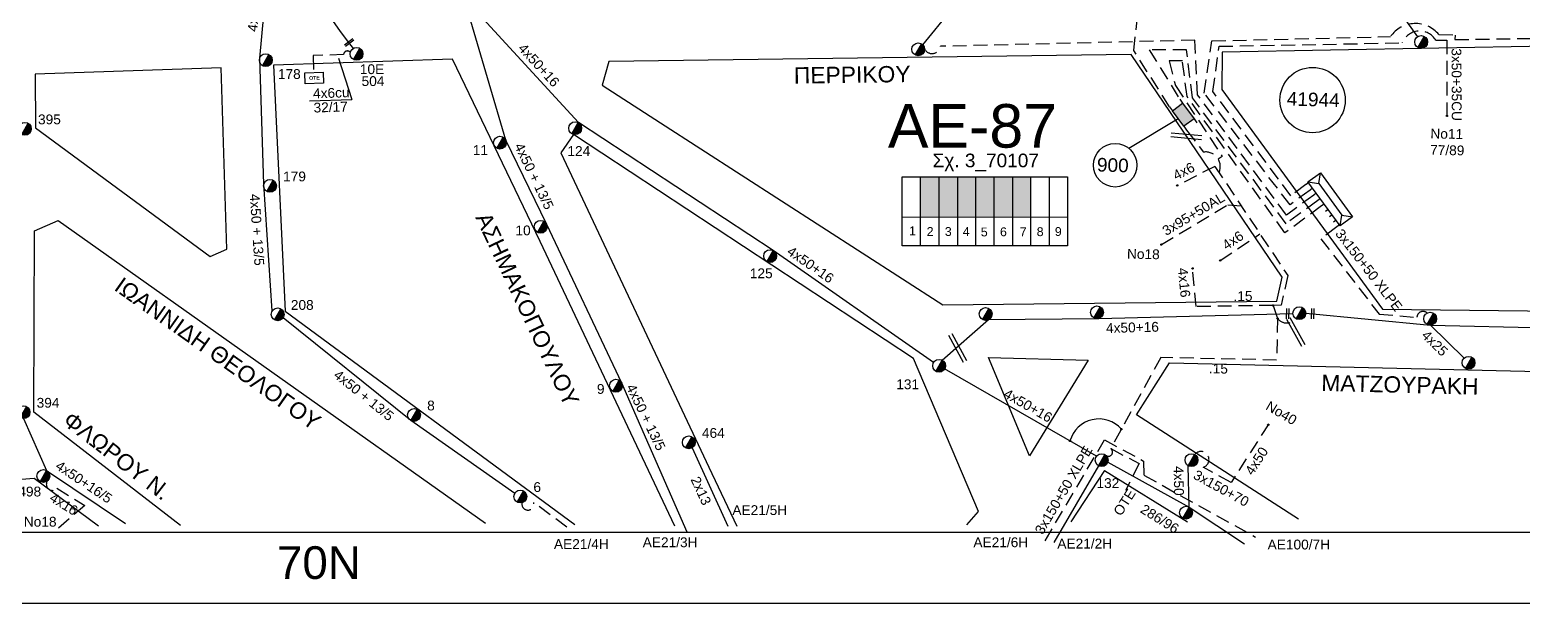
# Model space of a CAD drawing. Header units: millimetres. Extents: x 1421 to 10994, y 848 to 1896.
# Drawn here: x 9232.8 to 9506.9, y 848.3 to 953.6 of the extents above; entities that cross this region are included whole.
import ezdxf
from ezdxf.enums import TextEntityAlignment as Align

# ---------------------------------------------------------------- set-up
doc = ezdxf.new("R2010")
doc.units = ezdxf.units.MM
doc.linetypes.add('DASHED', pattern=[19.05, 12.7, -6.35])
for name, color, linetype, lineweight in [('.15AL', 7, 'DASHED', 30), ('2x13', 7, 'Continuous', 30), ('3x150+50 XLPE', 7, 'SYN_LINE', 30), ('3x150+70', 7, 'Continuous', 30), ('3x70+54.6+25 AL', 7, 'SYN_LINE', 30), ('3x95+50AL', 7, 'Continuous', 30), ('4x16', 7, 'Continuous', 30), ('4x25', 7, 'Continuous', 30), ('4x50', 7, 'Continuous', 30), ('4x50 + 13_5', 7, 'SYN_LINE', 30), ('4x50+16', 7, 'Continuous', 30), ('4x50+16_5', 7, 'Continuous', 30), ('4x6', 7, 'SYN_LINE', 30), ('Pillar Υποσταθμού', 7, 'SYN_LINE', 30), ('Άγνωστα', 7, 'Continuous', 30), ('Υπόγεια καλώδια Παροχών ΧΤ   4x50AL', 7, 'DASHED', 30), ('Υπόγεια καλώδια Παροχών ΧΤ   4x6', 7, 'DASHED', 30)]:
    doc.layers.add(name, color=color, linetype=linetype, lineweight=lineweight)
for name, color, linetype in [('3x50+35CU', 7, 'Continuous'), ('Link Box 4 Διευθύνσεων', 7, 'Continuous'), ('Pillar OTE', 7, 'Continuous'), ('TEXT ΚΑΛΩΔΙΩΝ', 7, 'Continuous'), ('ΑΓΝΩΣΤΟ ΕΝΑΕΡΙΟ ΚΑΛΩΔΙΟ', 7, 'Continuous'), ('Επιγραφές - Σχήματα', 7, 'Continuous'), ('Μηχανική τομή', 7, 'Continuous'), ('Στύλος ΦΜ', 7, 'Continuous'), ('Στύλος ΦΜ @ 1', 7, 'Continuous'), ('Συνδέσεις', 7, 'Continuous'), ('Τομή', 7, 'Continuous'), ('Υποσταθμός πόλεως', 7, 'Continuous'), ('Υπόβαθρο ΔΕΗ', 7, 'Continuous')]:
    doc.layers.add(name, color=color, linetype=linetype)
doc.styles.add('arial', font='arial.ttf', dxfattribs={"height": 3})
doc.styles.get("Standard").update_dxf_attribs({"font": 'arial.ttf', "height": 1.8})
doc.linetypes.add('SYN_LINE', pattern='A,0.5,-0.0001,["/\\/\\/\\/",Standard,S=0.1,R=0,X=0,Y=-0.05],-0.25', length=0.7501)
doc.dimstyles.new('ISO-25', dxfattribs={"dimtxt": 2.5, "dimasz": 2.5, "dimexe": 1.25, "dimexo": 0.625, "dimtad": 1, "dimtxsty": 'Standard', "dimcen": 2.5, "dimadec": 0, "dimazin": 0, "dimtfac": 1, "dimtmove": 0, "dimatfit": 3, "dimfxl": 1, "dimarcsym": 0})

# ---------------------------------------------------------------- blocks, each defined once
blk = doc.blocks.new('ΥΠΑΡΧΩΝ ΤΣΙΜΕΝΤΕΝΙΟΣ ΣΤΥΛΟΣ')
at = {"layer": 'Στύλος ΦΜ'}
blk.add_hatch(color=7, dxfattribs=at).paths.add_polyline_path([(-1.29, -2.28, 0.574793), (2.62, 0, 0.268822), (1.3, 2.27)])
at = {"layer": 'Στύλος ΦΜ', "color": 7}
blk.add_line((-1.29, -2.28), (1.3, 2.27), dxfattribs=at)
blk.add_circle((0, 0), 2.62, dxfattribs=at)
at = {"layer": 'Στύλος ΦΜ', "flags": 4}
for tag, p in [('ΤΥΠΟΣ', (-4.91, 3.03)), ('ΑΡΙΘΜΟΣ', (-4.68, 8.05))]:
    blk.add_attdef(tag, p, '', height=4, dxfattribs=at)
blk = doc.blocks.new('ΥΠΟΣΤΑΘΜΟΣ ΠΟΛΕΩΣ 9 ΑΝΑΧΩΡΗΣΕΩΝ')
at = {"layer": 'Υποσταθμός πόλεως', "ltscale": 40}
for p, q in [((-9.63, -2.82), (-9.63, -4)), ((-7.12, -2.82), (-7.12, -4)), ((-4.84, -2.82), (-4.84, -4)), ((-2.36, -2.82), (-2.36, -4)), ((0.09, -2.82), (0.09, -4)), ((2.55, -2.82), (2.55, -4)), ((5.02, -2.82), (5.02, -4)), ((7.48, -2.82), (7.48, -4)), ((9.61, -2.82), (9.61, -4))]:
    blk.add_line(p, q, dxfattribs=at)
blk.add_lwpolyline([(-10.02, 2.82), (10.02, 2.82), (10.02, -2.82), (-10.02, -2.82)], close=True, dxfattribs=at)
for points in [[(-7.21, 0), (-10.02, 2.82)], [(-10.02, -2.82), (-7.21, 0)], [(-7.21, 0), (7.21, 0)], [(7.21, 0), (10.02, 2.82)], [(10.02, -2.82), (7.21, 0)]]:
    blk.add_lwpolyline(points, dxfattribs=at)
at = {"layer": 'Υποσταθμός πόλεως', "linetype": 'SYN_LINE', "ltscale": 40, "flags": 1}
for tag, p in [('ΜΕΤΑΣΧΗΜΑΤΙΣΜΟΣ', (10.79, 1.71)), ('ΙΣΧΥΣ', (10.77, -1.08)), ('ΑΡΙΘΜΟΣ', (10.89, -3.8))]:
    blk.add_attdef(tag, p, '', height=1.8, dxfattribs=at)
blk = doc.blocks.new('_ΣΥΝΔΕΣΗ')
at = {"layer": 'Συνδέσεις', "linetype": 'SYN_LINE', "ltscale": 40}
blk.add_hatch(color=256, dxfattribs=at).paths.add_polyline_path([(0.5, 0, 1), (-0.5, 0, 1)])
at = {"layer": 'Συνδέσεις'}
blk.add_circle((0, 0), 0.5, dxfattribs=at)
blk = doc.blocks.new('LINK BOX 4 ΑΝΑΧΩΡΗΣΕΩΝ')
at = {"layer": 'Link Box 4 Διευθύνσεων', "ltscale": 40}
blk.add_hatch(color=256, dxfattribs=at).paths.add_polyline_path([(-3.54, 0), (-3.54, -4.67), (3.54, -4.67), (3.54, 0)])
for p, q in [((-3.54, 0), (-5.33, 0)), ((5.33, 0), (3.54, 0)), ((-3.54, -4.67), (-5.33, -4.67)), ((5.33, -4.67), (3.54, -4.67))]:
    blk.add_line(p, q, dxfattribs=at)
blk.add_lwpolyline([(-3.54, -4.67), (-3.54, 0), (3.54, 0), (3.54, -4.67)], close=True, dxfattribs=at)
blk = doc.blocks.new('ΤΟΜΗ')
at = {"layer": 'Τομή', "ltscale": 40}
for p, q in [((11.3, -0.6), (-11.4, -0.6)), ((11.3, -3.4), (-11.4, -3.4))]:
    blk.add_line(p, q, dxfattribs=at)
blk = doc.blocks.new('ΜΗΧΑΝΙΚΗ ΤΟΜΗ')
at = {"layer": 'Μηχανική τομή', "ltscale": 40}
for p, q in [((-3.8, 1.2), (3.8, 1.2)), ((3.8, -0.3), (-3.8, -0.3))]:
    blk.add_line(p, q, dxfattribs=at)
blk = doc.blocks.new('PILLAR ΟΤΕ')
at = {"layer": 'Pillar OTE', "ltscale": 40}
blk.add_lwpolyline([(-3.31, 2.02), (3.39, 2.02), (3.39, -1.99), (-3.31, -1.99)], close=True, dxfattribs=at)
at = {"layer": 'Pillar OTE', "insert": (-1.81, 0.71), "char_height": 1.3575, "width": 109.961, "attachment_point": 1}
blk.add_mtext('{\\fArial|b1|i0|c161|p34;OTE}', dxfattribs=at)

msp = doc.modelspace()

# ---------------------------------------------------------------- hatches: boundary and pattern name
at = {"layer": 'Pillar Υποσταθμού', "linetype": 'Continuous', "lineweight": -3, "ltscale": 0.2}
h = msp.add_hatch(color=62, dxfattribs=at)
h.dxf.hatch_style = 1
h.paths.add_polyline_path([(9399.8, 926.6), (9396.36, 926.6), (9396.36, 919.24), (9399.8, 919.24)])
h = msp.add_hatch(color=5, dxfattribs=at)
h.dxf.hatch_style = 1
h.paths.add_polyline_path([(9399.8, 919.24), (9403.24, 919.24), (9403.24, 926.6), (9399.8, 926.6)])
h = msp.add_hatch(color=30, dxfattribs=at)
h.dxf.hatch_style = 1
h.paths.add_polyline_path([(9406.54, 926.6), (9403.24, 926.6), (9403.24, 919.24), (9406.54, 919.23)])
h = msp.add_hatch(color=27, dxfattribs=at)
h.dxf.hatch_style = 1
h.paths.add_polyline_path([(9409.93, 926.6), (9406.54, 926.6), (9406.54, 919.23), (9409.93, 919.23)])
h = msp.add_hatch(color=151, dxfattribs=at)
h.dxf.hatch_style = 1
h.paths.add_polyline_path([(9413.32, 926.6), (9409.94, 926.6), (9409.94, 919.23), (9413.32, 919.23)])
h = msp.add_hatch(color=206, dxfattribs=at)
h.dxf.hatch_style = 1
h.paths.add_polyline_path([(9416.66, 926.6), (9413.27, 926.6), (9413.27, 919.23), (9416.66, 919.23)])

# ---------------------------------------------------------------- linework, layer by layer
at = {"layer": '.15AL', "color": 151, "linetype": 'DASHED', "lineweight": -3, "ltscale": 0.2}
for points in [[(9461.13, 903), (9447.03, 902.79)], [(9461.78, 892.95), (9440.51, 893.46)]]:
    msp.add_lwpolyline(points, dxfattribs=at)
msp.add_lwpolyline([(9331.43, 862.28), (9325.38, 866.82, -1.282812), (9323.22, 866.78, 1.516779)], format="xyb", dxfattribs=at)
at = {"layer": '2x13', "color": 30, "linetype": 'Continuous', "lineweight": -3, "ltscale": 0.2}
msp.add_lwpolyline([(9354.45, 876.85), (9361.03, 862.49)], dxfattribs=at)
at = {"layer": '3x150+50 XLPE', "color": 206, "linetype": 'DASHED', "lineweight": -3, "ltscale": 0.2}
msp.add_lwpolyline([(9442.11, 939.49), (9435.56, 949.82), (9436.39, 957.68, 1.249207), (9438.46, 958.33, -0.350484)], format="xyb", dxfattribs=at)
at = {"layer": '3x150+50 XLPE', "color": 62, "linetype": 'DASHED', "lineweight": -3, "ltscale": 0.2}
msp.add_lwpolyline([(9468.59, 923.26), (9463.57, 919.59), (9447.26, 941.67), (9446.76, 951.69), (9400.05, 950.59, -0.713311), (9397.15, 950.06, -9.240907)], format="xyb", dxfattribs=at)
at = {"layer": '3x150+50 XLPE', "color": 30, "linetype": 'DASHED', "lineweight": -3, "ltscale": 0.2}
msp.add_lwpolyline([(9467.17, 925.19), (9464.4, 923.16), (9450.07, 942.27), (9451.21, 950.6), (9484.82, 951.22, -0.61966), (9490.99, 951.7), (9493, 951.71)], format="xyb", dxfattribs=at)
at = {"layer": '3x150+50 XLPE', "color": 206, "linetype": 'DASHED', "lineweight": -3, "ltscale": 0.2}
msp.add_lwpolyline([(9469.32, 922.26), (9463.51, 918.01), (9446.32, 941.11), (9445.25, 949.97), (9438.38, 949.95), (9443.99, 940.87)], dxfattribs=at)
at = {"layer": '3x150+50 XLPE', "color": 151, "linetype": 'DASHED', "lineweight": -3, "ltscale": 0.2}
for points in [[(9470.04, 921.27), (9463.28, 916.32), (9445.35, 941.38), (9444.47, 947.9), (9442.05, 947.91), (9443.21, 943.37), (9451.79, 930.38), (9451.05, 929.87)], [(9450.44, 928.54), (9463.81, 908.5), (9462.63, 903.06), (9461.13, 903)], [(9461.13, 903), (9461.96, 900.58), (9461.78, 892.95)], [(9431.31, 876.71), (9436.52, 873.97), (9434.05, 869.04)]]:
    msp.add_lwpolyline(points, dxfattribs=at)
for points in [[(9445.25, 935.19), (9448.35, 931.16, -0.5864), (9451.21, 927.42, 3.154284)], [(9461.96, 900.58, 0.465109), (9465.37, 900.56, 8.948599)], [(9440.51, 893.46), (9431.31, 876.71, -1.179956), (9430.23, 875.61, 1.890983)]]:
    msp.add_lwpolyline(points, format="xyb", dxfattribs=at)
at = {"layer": '3x150+50 XLPE', "color": 27, "linetype": 'DASHED', "lineweight": -3, "ltscale": 0.2}
msp.add_lwpolyline([(9472.85, 917.43), (9469.9, 915.26), (9480.61, 901.4), (9487.54, 900.81, -0.645266), (9489.43, 901.61, 12.608296)], format="xyb", dxfattribs=at)
msp.add_lwpolyline([(9419.27, 859.77), (9430.16, 878.3), (9437.36, 874.42), (9437.42, 871.82), (9457.92, 860.43)], dxfattribs=at)
at = {"layer": '3x150+50 XLPE', "color": 2, "linetype": 'DASHED', "lineweight": -3, "ltscale": 0.2}
msp.add_lwpolyline([(9242.92, 866.27), (9237.93, 861.96)], dxfattribs=at)
at = {"layer": '3x150+70', "color": 206, "linetype": 'DASHED', "lineweight": -3, "ltscale": 0.2}
msp.add_lwpolyline([(9453.4, 870.5), (9448.3, 873.29, 1.372664), (9446.73, 875.61, -2.258487)], format="xyb", dxfattribs=at)
at = {"layer": '3x50+35CU', "color": 30, "linetype": 'DASHED', "lineweight": -3, "ltscale": 0.2}
msp.add_lwpolyline([(9493, 951.71), (9493.04, 937.81)], dxfattribs=at)
at = {"layer": '3x70+54.6+25 AL', "color": 62, "linetype": 'SYN_LINE', "lineweight": -3, "ltscale": 9}
msp.add_lwpolyline([(9396.83, 950.86), (9402.01, 957.21)], dxfattribs=at)
at = {"layer": '3x70+54.6+25 AL', "color": 151, "linetype": 'SYN_LINE', "lineweight": -3, "ltscale": 20}
msp.add_arc((9345.39, 992.9), 68.2, 191.1678, 218.7687, dxfattribs=at)
at = {"layer": '3x95+50AL', "color": 151, "linetype": 'DASHED', "lineweight": -3, "ltscale": 0.2}
msp.add_lwpolyline([(9440.63, 914.17), (9452.79, 921.48), (9455.28, 921.29)], dxfattribs=at)
at = {"layer": '4x16', "color": 151, "linetype": 'DASHED', "lineweight": -3, "ltscale": 0.2}
msp.add_lwpolyline([(9447.03, 902.79), (9446.34, 909.79)], dxfattribs=at)
at = {"layer": '4x16', "color": 2, "linetype": 'DASHED', "lineweight": -3, "ltscale": 0.2}
msp.add_lwpolyline([(9236.06, 870.74, 0.952351), (9237.81, 869.43), (9242.92, 866.27)], format="xyb", dxfattribs=at)
at = {"layer": '4x25', "color": 27, "linetype": 'SYN_LINE', "lineweight": -3, "ltscale": 9}
msp.add_lwpolyline([(9490.02, 899.39), (9496.19, 893.3)], dxfattribs=at)
at = {"layer": '4x50', "color": 30, "linetype": 'Continuous', "lineweight": -3, "ltscale": 0.2}
msp.add_lwpolyline([(9482.96, 958.94), (9487.63, 952.35)], dxfattribs=at)
at = {"layer": '4x50', "color": 206, "linetype": 'DASHED', "lineweight": -3, "ltscale": 0.2}
msp.add_lwpolyline([(9460.34, 881.24), (9453.4, 870.5)], dxfattribs=at)
at = {"layer": '4x50', "color": 206, "lineweight": -3, "ltscale": 0.2}
msp.add_lwpolyline([(9445.69, 865.98), (9445.56, 873.56)], dxfattribs=at)
at = {"layer": '4x50 + 13_5', "color": 151, "linetype": 'Continuous', "lineweight": -3, "ltscale": 0.2}
for points in [[(9277.37, 902.01), (9275.8, 925.29), (9275.06, 948.43), (9277.98, 979.63)], [(9321.87, 868.49), (9302.81, 881.86), (9279.34, 900.72)]]:
    msp.add_lwpolyline(points, dxfattribs=at)
at = {"layer": '4x50 + 13_5', "color": 6, "linetype": 'Continuous', "lineweight": -3, "ltscale": 0.2}
msp.add_lwpolyline([(9353.55, 861.33), (9341.54, 888.72), (9327.75, 917.84), (9320.24, 933.38), (9313.21, 957.29)], dxfattribs=at)
at = {"layer": '4x50+16', "color": 151, "lineweight": -3, "ltscale": 0.2}
for points in [[(9398.78, 892.5), (9369.35, 913.08), (9333.56, 936.57), (9313.96, 957.96)], [(9428.72, 875.32), (9400.82, 891.33)]]:
    msp.add_lwpolyline(points, dxfattribs=at)
at = {"layer": '4x50+16', "color": 5, "linetype": 'DASHED', "lineweight": -3, "ltscale": 0.2}
msp.add_lwpolyline([(9467.91, 924.18), (9464.25, 921.49), (9448.49, 941.96), (9449.91, 951.57), (9482.68, 952.38, -0.495948), (9491.58, 952.73), (9494.57, 952.66), (9494.51, 951.82), (9528.29, 952.34), (9528.3, 955.96), (9540.44, 956.15), (9540.49, 952.32)], format="xyb", dxfattribs=at)
at = {"layer": '4x50+16', "color": 27, "linetype": 'Continuous', "lineweight": -3, "ltscale": 0.2}
for points in [[(9400.39, 892.94), (9408.9, 900.4), (9429.11, 900.59), (9464.77, 901.55)], [(9467.13, 901.61), (9490.02, 899.39), (9511.51, 898.89), (9544.9, 900.46)]]:
    msp.add_lwpolyline(points, dxfattribs=at)
at = {"layer": '4x50+16_5', "color": 2, "linetype": 'Continuous', "lineweight": -3, "ltscale": 0.2}
msp.add_lwpolyline([(9231.7, 882.21), (9235.92, 872.68), (9250.39, 862.97)], dxfattribs=at)
at = {"layer": '4x6', "color": 151, "linetype": 'DASHED', "lineweight": -3, "ltscale": 0.2}
for points in [[(9450.44, 928.54), (9443.54, 925.04)], [(9451.43, 911.26), (9458.72, 916.13)]]:
    msp.add_lwpolyline(points, dxfattribs=at)
at = {"layer": 'Pillar Υποσταθμού', "linetype": 'Continuous', "lineweight": -3, "ltscale": 40}
for points in [[(9393.03, 913.96), (9393.04, 926.6), (9423.37, 926.6), (9423.37, 913.93), (9393.03, 913.96)], [(9396.36, 913.96), (9396.36, 926.6)], [(9399.8, 913.96), (9399.8, 926.6)], [(9403.24, 913.95), (9403.24, 926.6)], [(9406.54, 913.95), (9406.54, 926.6)], [(9409.93, 913.95), (9409.93, 926.6)], [(9413.32, 913.94), (9413.32, 926.6)], [(9416.66, 913.94), (9416.66, 926.6)], [(9420.05, 913.94), (9420.05, 926.6)], [(9393.03, 919.25), (9423.37, 919.22)]]:
    msp.add_lwpolyline(points, dxfattribs=at)
at = {"layer": 'ΑΓΝΩΣΤΟ ΕΝΑΕΡΙΟ ΚΑΛΩΔΙΟ', "color": 206, "lineweight": -3, "ltscale": 0.2}
msp.add_lwpolyline([(9430.77, 874.24), (9445.72, 865.96), (9455.88, 859.19)], dxfattribs=at)
at = {"layer": 'ΑΓΝΩΣΤΟ ΕΝΑΕΡΙΟ ΚΑΛΩΔΙΟ', "color": 62, "lineweight": -3, "ltscale": 0.2}
msp.add_lwpolyline([(9429.06, 873.57), (9420.85, 859.47)], dxfattribs=at)
at = {"layer": 'Υπόβαθρο ΔΕΗ', "lineweight": -3, "ltscale": 15}
for points in [[(10993.76, 1895.53), (8825.35, 1895.54), (8825.27, 848.33), (10993.76, 848.32)], [(10855.44, 1855.69), (8838.35, 1855.69), (8838.27, 861.33), (10836.6, 861.33)]]:
    msp.add_lwpolyline(points, close=True, dxfattribs=at)
at = {"layer": 'Υπόβαθρο ΔΕΗ', "lineweight": -3, "ltscale": 0.1}
for points in [[(9451.77, 949.51), (9451.72, 942.64), (9481.23, 902.32), (9545.1, 901.56), (9572.31, 948.97), (9571.1, 951.73)], [(9339.18, 947.78), (9337.96, 943.48), (9348.66, 936.51), (9400.5, 903.09), (9461.8, 903.8), (9462.78, 908.22), (9435.04, 949.07)], [(9267.96, 946.65), (9233.85, 945.45), (9233.86, 935.6), (9265.95, 911.99), (9269.03, 913.32)], [(9408.88, 893.42), (9427.16, 892.95), (9416.37, 875.36)]]:
    msp.add_lwpolyline(points, close=True, dxfattribs=at)
for points in [[(9351.29, 862.47), (9326.56, 914.77), (9310.48, 948.23), (9277.6, 947.12), (9279.72, 901.95), (9332.9, 862.79)], [(9284.2, 940.57), (9291.98, 940.83)], [(9404.9, 862.73), (9407.01, 865.14), (9395.13, 893.28), (9332.69, 934.42), (9330.36, 931.05), (9357.55, 873.3), (9362.65, 862.47)], [(9260.51, 862.61), (9233.55, 883.42), (9233.73, 916.73), (9238.02, 918.61), (9316.51, 862.99)], [(9465.8, 863.77), (9436.04, 882.88), (9442.09, 892.47), (9533.42, 890.29), (9537.37, 888.39), (9524.15, 863.96)], [(9430.2, 872.68), (9424.01, 863.24)], [(9430.2, 872.68), (9445.44, 863.28)], [(9245.46, 862.46), (9245.46, 862.46), (9233.66, 871.22), (9227.47, 870.75), (9223.59, 862.48)]]:
    msp.add_lwpolyline(points, dxfattribs=at)
at = {"layer": 'Υπόβαθρο ΔΕΗ', "lineweight": -3}
msp.add_lwpolyline([(9443.7, 937.3), (9434.66, 931.85)], dxfattribs=at)
for centre, radius in [((9468.38, 940.72), 6), ((9432.13, 928.75), 4)]:
    msp.add_circle(centre, radius, dxfattribs=at)
msp.add_arc((9429.15, 876.63), 5.52, 41.575, 164.2766, dxfattribs=at)
at = {"layer": 'Υπόγεια καλώδια Παροχών ΧΤ   4x6', "color": 151, "linetype": 'DASHED', "lineweight": -3, "ltscale": 0.2}
msp.add_lwpolyline([(9291.7, 949.47, 0.692185), (9290.45, 949.07), (9284.87, 948.88), (9284.97, 945.75)], format="xyb", dxfattribs=at)

# ---------------------------------------------------------------- block references
at = {"layer": 'Link Box 4 Διευθύνσεων', "lineweight": -3, "xscale": 0.4999999999999999, "yscale": 0.4999999999999999, "zscale": 0.4999999999999999, "rotation": 126.1697398410317}
msp.add_blockref('LINK BOX 4 ΑΝΑΧΩΡΗΣΕΩΝ', (9443.68, 937.34), dxfattribs=at)
at = {"layer": 'Pillar OTE', "xscale": 0.5, "yscale": 0.5, "zscale": 0.5, "rotation": 2}
msp.add_blockref('PILLAR ΟΤΕ', (9285.02, 944.78), dxfattribs=at)
at = {"layer": 'Μηχανική τομή', "xscale": 0.249999999999919, "yscale": 0.249999999999919, "zscale": 0.249999999999919, "rotation": 36.03112267538111}
msp.add_blockref('ΜΗΧΑΝΙΚΗ ΤΟΜΗ', (9291.55, 951.2), dxfattribs=at)
at = {"layer": 'Μηχανική τομή', "lineweight": -3, "xscale": 0.2499999999999678, "yscale": 0.2499999999999678, "zscale": 0.2499999999999678, "rotation": 267.3831319401463}
for p in [(9463.68, 901.5), (9468.28, 901.49)]:
    msp.add_blockref('ΜΗΧΑΝΙΚΗ ΤΟΜΗ', p, dxfattribs=at)
at = {"layer": 'Στύλος ΦΜ @ 1', "color": 1, "lineweight": -3, "ltscale": 40, "xscale": 0.4499999999998181, "yscale": 0.4499999999998181, "zscale": 0.4499999999998181}
for p in [(9395.97, 950.05), (9488.31, 951.39), (9408.35, 901.44), (9428.78, 901.72), (9465.95, 901.58), (9489.97, 900.57), (9497.02, 892.47), (9446.14, 874.59), (9445.14, 864.94)]:
    msp.add_blockref('ΥΠΑΡΧΩΝ ΤΣΙΜΕΝΤΕΝΙΟΣ ΣΤΥΛΟΣ', p, dxfattribs=at)
at = {"layer": 'Στύλος ΦΜ @ 1', "color": 1, "lineweight": -3, "ltscale": 40}
ref = msp.add_blockref('ΥΠΑΡΧΩΝ ΤΣΙΜΕΝΤΕΝΙΟΣ ΣΤΥΛΟΣ', (9276.17, 948.05), dxfattribs=dict(at, xscale=0.4499999999998181, yscale=0.4499999999998181, zscale=0.4499999999998181))
ref.add_attrib('ΑΡΙΘΜΟΣ', '178', (9278.39, 944.6), dxfattribs={"layer": 'Στύλος ΦΜ', "height": 1.8, "flags": 4})
ref = msp.add_blockref('ΥΠΑΡΧΩΝ ΤΣΙΜΕΝΤΕΝΙΟΣ ΣΤΥΛΟΣ', (9292.84, 949.2), dxfattribs=dict(at, xscale=0.4499999999998181, yscale=0.4499999999998181, zscale=0.4499999999998181))
ref.add_attrib('ΤΥΠΟΣ', '10Ε', (9293.44, 945.49), dxfattribs={"layer": 'Στύλος ΦΜ', "height": 1.8, "flags": 4})
ref.add_attrib('ΑΡΙΘΜΟΣ', '504', (9293.76, 943.3), dxfattribs={"layer": 'Στύλος ΦΜ', "height": 1.8, "flags": 4})
ref = msp.add_blockref('ΥΠΑΡΧΩΝ ΤΣΙΜΕΝΤΕΝΙΟΣ ΣΤΥΛΟΣ', (9231.94, 935.44), dxfattribs=dict(at, xscale=0.4499999999998181, yscale=0.4499999999998181, zscale=0.4499999999998181))
ref.add_attrib('ΑΡΙΘΜΟΣ', '395', (9234.35, 936.27), dxfattribs={"layer": 'Στύλος ΦΜ', "height": 1.8, "flags": 4})
ref = msp.add_blockref('ΥΠΑΡΧΩΝ ΤΣΙΜΕΝΤΕΝΙΟΣ ΣΤΥΛΟΣ', (9332.97, 935.55), dxfattribs=dict(at, xscale=0.4499999999998181, yscale=0.4499999999998181, zscale=0.4499999999998181))
ref.add_attrib('ΑΡΙΘΜΟΣ', '124', (9331.55, 930.46), dxfattribs={"layer": 'Στύλος ΦΜ', "height": 1.8, "flags": 4})
ref = msp.add_blockref('ΥΠΑΡΧΩΝ ΤΣΙΜΕΝΤΕΝΙΟΣ ΣΤΥΛΟΣ', (9319.17, 932.9), dxfattribs=dict(at, xscale=0.4499999999998181, yscale=0.4499999999998181, zscale=0.4499999999998181))
ref.add_attrib('ΑΡΙΘΜΟΣ', '11', (9314.18, 930.64), dxfattribs={"layer": 'Στύλος ΦΜ', "height": 1.8, "flags": 4})
ref = msp.add_blockref('ΥΠΑΡΧΩΝ ΤΣΙΜΕΝΤΕΝΙΟΣ ΣΤΥΛΟΣ', (9276.94, 924.96), dxfattribs=dict(at, xscale=0.4499999999998181, yscale=0.4499999999998181, zscale=0.4499999999998181))
ref.add_attrib('ΑΡΙΘΜΟΣ', '179', (9279.35, 925.79), dxfattribs={"layer": 'Στύλος ΦΜ', "height": 1.8, "flags": 4})
ref = msp.add_blockref('ΥΠΑΡΧΩΝ ΤΣΙΜΕΝΤΕΝΙΟΣ ΣΤΥΛΟΣ', (9326.64, 917.45), dxfattribs=dict(at, xscale=0.4499999999998181, yscale=0.4499999999998181, zscale=0.4499999999998181))
ref.add_attrib('ΑΡΙΘΜΟΣ', '10', (9322.01, 915.88), dxfattribs={"layer": 'Στύλος ΦΜ', "height": 1.8, "flags": 4})
ref = msp.add_blockref('ΥΠΑΡΧΩΝ ΤΣΙΜΕΝΤΕΝΙΟΣ ΣΤΥΛΟΣ', (9368.77, 912.06), dxfattribs=dict(at, xscale=0.4499999999998181, yscale=0.4499999999998181, zscale=0.4499999999998181))
ref.add_attrib('ΑΡΙΘΜΟΣ', '125', (9365.05, 908), dxfattribs={"layer": 'Στύλος ΦΜ', "height": 1.8, "flags": 4})
ref = msp.add_blockref('ΥΠΑΡΧΩΝ ΤΣΙΜΕΝΤΕΝΙΟΣ ΣΤΥΛΟΣ', (9278.36, 901.36), dxfattribs=dict(at, xscale=0.4499999999998181, yscale=0.4499999999998181, zscale=0.4499999999998181))
ref.add_attrib('ΑΡΙΘΜΟΣ', '208', (9280.77, 902.19), dxfattribs={"layer": 'Στύλος ΦΜ', "height": 1.8, "flags": 4})
ref = msp.add_blockref('ΥΠΑΡΧΩΝ ΤΣΙΜΕΝΤΕΝΙΟΣ ΣΤΥΛΟΣ', (9399.8, 891.92), dxfattribs=dict(at, xscale=0.4499999999998181, yscale=0.4499999999998181, zscale=0.4499999999998181))
ref.add_attrib('ΑΡΙΘΜΟΣ', '131', (9391.93, 887.62), dxfattribs={"layer": 'Στύλος ΦΜ', "height": 1.8, "flags": 4})
ref = msp.add_blockref('ΥΠΑΡΧΩΝ ΤΣΙΜΕΝΤΕΝΙΟΣ ΣΤΥΛΟΣ', (9340.46, 888.25), dxfattribs=dict(at, xscale=0.4499999999998181, yscale=0.4499999999998181, zscale=0.4499999999998181))
ref.add_attrib('ΑΡΙΘΜΟΣ', '9', (9336.97, 886.76), dxfattribs={"layer": 'Στύλος ΦΜ', "height": 1.8, "flags": 4})
ref = msp.add_blockref('ΥΠΑΡΧΩΝ ΤΣΙΜΕΝΤΕΝΙΟΣ ΣΤΥΛΟΣ', (9231.68, 883.39), dxfattribs=dict(at, xscale=0.4499999999998181, yscale=0.4499999999998181, zscale=0.4499999999998181))
ref.add_attrib('ΑΡΙΘΜΟΣ', '394', (9234.09, 884.22), dxfattribs={"layer": 'Στύλος ΦΜ', "height": 1.8, "flags": 4})
ref = msp.add_blockref('ΥΠΑΡΧΩΝ ΤΣΙΜΕΝΤΕΝΙΟΣ ΣΤΥΛΟΣ', (9303.39, 882.89), dxfattribs=dict(at, xscale=0.4499999999998181, yscale=0.4499999999998181, zscale=0.4499999999998181))
ref.add_attrib('ΑΡΙΘΜΟΣ', '8', (9305.8, 883.72), dxfattribs={"layer": 'Στύλος ΦΜ', "height": 1.8, "flags": 4})
ref = msp.add_blockref('ΥΠΑΡΧΩΝ ΤΣΙΜΕΝΤΕΝΙΟΣ ΣΤΥΛΟΣ', (9353.84, 877.85), dxfattribs=dict(at, xscale=0.4499999999998181, yscale=0.4499999999998181, zscale=0.4499999999998181))
ref.add_attrib('ΑΡΙΘΜΟΣ', '464', (9356.25, 878.68), dxfattribs={"layer": 'Στύλος ΦΜ', "height": 1.8, "flags": 4})
ref = msp.add_blockref('ΥΠΑΡΧΩΝ ΤΣΙΜΕΝΤΕΝΙΟΣ ΣΤΥΛΟΣ', (9429.64, 874.59), dxfattribs=dict(at, xscale=0.4499999999998181, yscale=0.4499999999998181, zscale=0.4499999999998181))
ref.add_attrib('ΑΡΙΘΜΟΣ', '132', (9428.7, 869.47), dxfattribs={"layer": 'Στύλος ΦΜ', "height": 1.8, "flags": 4})
ref = msp.add_blockref('ΥΠΑΡΧΩΝ ΤΣΙΜΕΝΤΕΝΙΟΣ ΣΤΥΛΟΣ', (9235.33, 871.66), dxfattribs=dict(at, xscale=0.4499999999998181, yscale=0.4499999999998181, zscale=0.4499999999998181))
ref.add_attrib('ΑΡΙΘΜΟΣ', '498', (9230.73, 867.92), dxfattribs={"layer": 'Στύλος ΦΜ', "height": 1.8, "flags": 4})
ref = msp.add_blockref('ΥΠΑΡΧΩΝ ΤΣΙΜΕΝΤΕΝΙΟΣ ΣΤΥΛΟΣ', (9322.9, 867.91), dxfattribs=dict(at, xscale=0.4499999999998181, yscale=0.4499999999998181, zscale=0.4499999999998181))
ref.add_attrib('ΑΡΙΘΜΟΣ', '6', (9325.31, 868.74), dxfattribs={"layer": 'Στύλος ΦΜ', "height": 1.8, "flags": 4})
at = {"layer": 'Συνδέσεις', "lineweight": -3, "xscale": 0.25, "yscale": 0.25, "zscale": 0.25}
for p in [(9493.04, 937.81), (9443.54, 925.04), (9440.63, 914.17), (9446.35, 909.79), (9451.43, 911.26), (9461.13, 903), (9461.96, 900.59), (9433.28, 880.3), (9460.25, 881.09), (9423.84, 878.13)]:
    msp.add_blockref('_ΣΥΝΔΕΣΗ', p, dxfattribs=at)
at = {"layer": 'Τομή', "lineweight": -3, "xscale": 0.2499999999999999, "yscale": 0.2499999999999999, "zscale": 0.2499999999999999}
for p, rotation in [((9445.26, 934.55), 354.7014623043805), ((9464.84, 897.92), 118.7086112343165), ((9402.73, 894.99), 118.7086112343165)]:
    msp.add_blockref('ΤΟΜΗ', p, dxfattribs=dict(at, rotation=rotation))
at = {"layer": 'Υποσταθμός πόλεως', "lineweight": -3, "xscale": 0.5000000000003837, "yscale": 0.5000000000003837, "zscale": 0.5000000000003837, "rotation": 306.1984637122511}
msp.add_blockref('ΥΠΟΣΤΑΘΜΟΣ ΠΟΛΕΩΣ 9 ΑΝΑΧΩΡΗΣΕΩΝ', (9471.63, 922.49), dxfattribs=at)

# ---------------------------------------------------------------- texts
at = {"layer": 'Pillar Υποσταθμού', "linetype": 'Continuous', "lineweight": -3, "ltscale": 30, "char_height": 1.63, "width": 11.2573, "attachment_point": 1}
for s, insert in [('1', (9394.28, 917.52)), ('2', (9397.52, 917.39)), ('3', (9400.85, 917.39)), ('4', (9404.15, 917.39)), ('5', (9407.46, 917.31)), ('6', (9410.98, 917.34)), ('7', (9414.61, 917.34)), ('8', (9417.72, 917.36)), ('9', (9421.05, 917.39))]:
    msp.add_mtext(s, dxfattribs=dict(at, insert=insert))
at = {"layer": 'TEXT ΚΑΛΩΔΙΩΝ', "lineweight": -3, "ltscale": 15, "style": 'arial'}
for s, rotation, p in [('4x50 + 13/5', 84.6573, (9274.32, 959.86)), ('4x50+16', 312.4995, (9326.32, 947.14)), ('3x50+35CU', 270.1945, (9494.82, 943.56)), ('4x50 + 13/5', 295.7963, (9325.45, 926.74)), ('4x6', 26.8703, (9444.72, 927.66)), ('4x50 + 13/5', 273.8458, (9274.56, 916.9)), ('3x95+50AL', 31.0131, (9446.5, 919.8)), ('4x6', 33.7101, (9453.74, 914.96)), ('3x150+50 XLPE', 307.6945, (9478.72, 909.5)), ('4x50+16', 325.043, (9376.2, 910.49)), ('4x16', 275.5925, (9444.79, 907.2)), ('.15', 0.8478, (9455.6, 904.72)), ('4x50+16', 1.5382, (9435.3, 898.96)), ('4x25', 315.3437, (9490.82, 896.07)), ('4x50 + 13/5', 321.2125, (9294.18, 886.49)), ('.15', 358.6232, (9451.09, 891.41)), ('4x50 + 13/5', 295.7963, (9345.98, 882.48)), ('4x50+16', 330.1465, (9416.14, 884.62)), ('3x150+50 XLPE', 59.5526, (9422.66, 869.1)), ('4x50', 57.1174, (9458.09, 874.44)), ('4x50+16/5', 326.1434, (9242.79, 870.58)), ('2x13', 294.6289, (9356.08, 868.96)), ('4x50', 270.9995, (9443.81, 870.79)), ('3x150+70', 331.3185, (9451.61, 869.43)), ('4x16', 328.2831, (9239.08, 866.53))]:
    msp.add_text(s, height=1.8, rotation=rotation, dxfattribs=at).set_placement(p, align=Align.MIDDLE_CENTER)
at = {"layer": 'Άγνωστα', "lineweight": -3, "char_height": 2.5, "width": 13.4112, "attachment_point": 1, "rotation": 358.1643}
for s, insert in [('41944', (9463.69, 942.23)), ('900', (9428.83, 930.12))]:
    msp.add_mtext(s, dxfattribs=dict(at, insert=insert))
at = {"layer": 'Άγνωστα', "lineweight": -3, "ltscale": 0.2, "char_height": 1.8, "width": 18.6352, "attachment_point": 1, "style": 'arial'}
for s, insert, rotation in [('No11\\P77/89', (9490.03, 935.47), 359), ('No18', (9434.32, 913.39), 359), ('No40', (9460.53, 885.55), 329.4793), ('OTE', (9431.69, 865.16), 57.3335), ('286/96', (9437.54, 866.62), 328)]:
    msp.add_mtext(s, dxfattribs=dict(at, insert=insert, rotation=rotation))
at = {"layer": 'Άγνωστα', "color": 7, "lineweight": -3, "insert": (9398.6, 930.88), "char_height": 2.5, "width": 4.551914400963142e-14, "attachment_point": 1}
msp.add_mtext('Σχ. 3_70107', dxfattribs=at)
at = {"layer": 'Άγνωστα', "lineweight": -3, "ltscale": 0.2, "char_height": 1.8, "width": 18.6352, "attachment_point": 1, "style": 'arial'}
for s, insert in [('AE21/5H', (9361.84, 866.31)), ('No18', (9231.74, 864.18)), ('AE21/3H', (9345.38, 860.4)), ('AE21/6H', (9406.1, 860.4)), ('AE21/4H', (9329.08, 860.08)), ('AE21/2H', (9421.51, 860.16)), ('AE100/7H', (9460.12, 859.99))]:
    msp.add_mtext(s, dxfattribs=dict(at, insert=insert))
at = {"layer": 'Επιγραφές - Σχήματα', "lineweight": -3, "ltscale": 0.2, "insert": (9278.23, 858.77), "char_height": 6, "width": 19.6719, "attachment_point": 1}
msp.add_mtext('70N', dxfattribs=at)
at = {"layer": 'Υπόβαθρο ΔΕΗ', "lineweight": -3, "ltscale": 0.1, "style": 'arial'}
for s, rotation, p in [('ΠΕΡΡΙΚΟΥ', 0.7744, (9383.84, 945.38)), ('ΑΣΗΜΑΚΟΠΟΥΛΟΥ', 295.3101, (9324.22, 902.31)), ('ΙΩΑΝΝΙΔΗ ΘΕΟΛΟΓΟΥ', 324.6771, (9267.36, 894.15)), ('ΜΑΤΖΟΥΡΑΚΗ', 358.6315, (9484.42, 888.46)), ('ΦΛΩΡΟΥ Ν.', 322.3384, (9248.86, 875.39))]:
    msp.add_text(s, height=3, rotation=rotation, dxfattribs=at).set_placement(p, align=Align.MIDDLE_CENTER)
at = {"layer": 'Υπόβαθρο ΔΕΗ', "lineweight": -3, "insert": (9390.4, 939.98), "char_height": 8, "width": 84.6573, "attachment_point": 1}
msp.add_mtext('AE-87', dxfattribs=at)
at = {"layer": 'Υπόγεια καλώδια Παροχών ΧΤ   4x50AL', "color": 7, "ltscale": 0.2, "char_height": 1.8, "attachment_point": 1, "rotation": 2}
for s, insert in [('4x6cu', (9284.81, 942.82)), ('32/17', (9284.91, 940.22))]:
    msp.add_mtext_dynamic_manual_height_columns(s, width=1.8, gutter_width=12.5, heights=[0.118], dxfattribs=dict(at, insert=insert))

# ---------------------------------------------------------------- leaders
at = {"layer": 'Επιγραφές - Σχήματα', "ltscale": 40}
msp.add_leader([(9289.52, 948.4), (9291.99, 940.81)], dimstyle='ISO-25', override={"dimasz": 1, "dimtad": 0}, dxfattribs=at)

doc.saveas('drawing.dxf')
